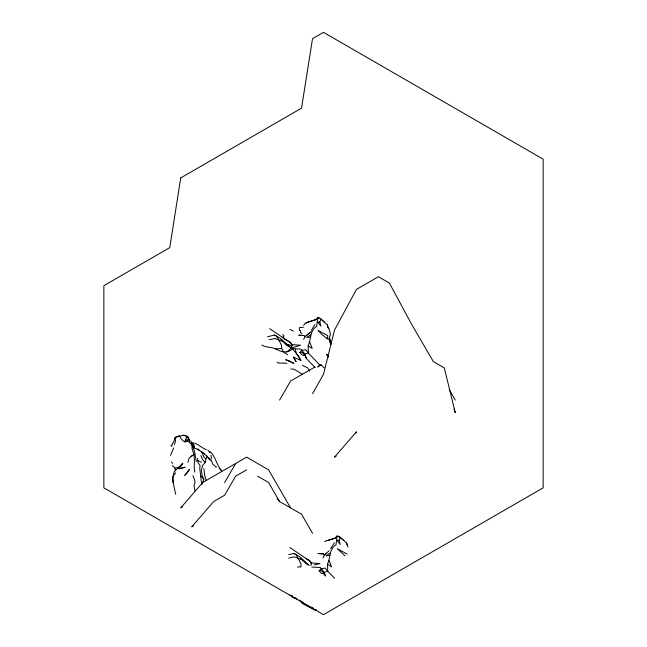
<?xml version="1.0" encoding="UTF-8"?>
<svg xmlns="http://www.w3.org/2000/svg" width="647" height="647" viewBox="0 0 647 647"><rect width="100%" height="100%" fill="white"/><g stroke="black" fill="none" stroke-linecap="round" stroke-linejoin="round"><path stroke-width="0.97" d="M299.415 327.544L299.383 330.366L300.661 330.868L300.451 332.485L301.947 333.561M175.749 494.292C174.003 486.787 171.851 479.281 174.124 471.792L182.753 463.284L181.807 464.627M329.865 341.883L330.14 339.869L329.202 337.322M170.84 445.371L171.94 446.284L172.134 444.182L173.841 441.602L175.135 437.461L179.405 436.151L182.139 439.984L184.888 441.982L186.829 436.466L184.387 435.285L182.357 435.302M194.787 472.1C193.534 466.285 195.095 460.171 193.865 454.323L192.005 448.355L192.07 445.144L189.522 442.322L187.137 441.06L184.888 441.982M197.537 458.448L197.966 462.799L200.004 465.169L199.786 468.598L201.735 484.684L203.886 479.281L202.285 476.16L201.33 470.442L202.584 465.387L205.253 462.411L206.757 455.941C202.584 452.415 198.047 448.775 192.628 447.619L192.07 445.144L194.569 447.457L192.628 447.619M216.478 466.835L216.147 467.207L212.685 464.109L211.302 460.033M324.244 367.917L321.163 364.916L319.61 364.884L308.409 353.011L308.142 345.822C311.288 339.165 309.565 330.835 316.715 326.314L317.653 317.685L319.553 317.992L327.309 324.737L328.676 328.611M334.661 578.24L327.762 571.374L327.495 564.192C330.641 557.536 328.927 549.206 336.076 544.677L337.006 536.048L338.907 536.355L346.671 543.1L348.037 546.974M310.908 565.502L311.425 563.003L308.748 560.051L306.08 558.644M331.094 344.285L329.234 339.271L330.407 334.022L329.218 329.283L327.544 326.864M327.22 338.721L327.883 335.777L317.92 330.31L321.899 334.491L327.22 338.721L329.234 339.271M311.207 563.877L311.425 563.003L319.958 563.561L314.426 564.936M174.415 444.756L175.474 441.1L175.135 437.461L178.968 435.803M187.921 462.298L189.159 458.06L193.865 454.323M319.836 322.149L317.531 321.81L320.847 326.048L319.836 322.149L320.815 318.971L317.653 317.685L315.979 319.723L305.279 323.047L303.71 325.425M339.198 540.52L336.893 540.18L340.201 544.418L339.198 540.52L340.168 537.333L337.006 536.048L335.332 538.094L324.64 541.41M329.566 341.697L330.14 339.869L330.374 343.905M173.639 447.975L170.468 455.488M303.678 339.424L305.036 336.731L309.687 332.461M323.031 557.787L324.398 555.102L329.04 550.832M312.517 393.748L323.5 374.241L334.483 330.164L356.448 289.403L378.406 276.722L389.389 283.062L411.355 323.823L433.32 361.56L444.303 367.9L455.286 412.77L453.992 409.041M224.663 482.516L235.645 463.495M279.569 400.089L290.552 381.075L315.049 366.93M355.446 433.522L356.448 431.792L334.483 457.154L336.173 456.184M311.256 330.447L314.984 324.422M330.617 548.81L334.337 542.793M178.895 468.727L185.066 467.255L178.895 468.727L182.753 463.284M175.604 472.852L173.194 475.949L172.498 477.963L172.935 482.686M189.522 442.322L189.425 439.426L187.913 437.922L188.56 437.129L184.387 435.285L179.405 436.151M319.61 364.884L317.717 367.075L321.163 364.916M219.438 468.557L221.646 470.798C216.64 465.33 215.961 457.453 210.655 452.172L209.507 452.116L207.865 450.118M315.057 367.553L306.314 358.422L305.19 355.785L302.117 355.049L299.779 352.453L301.85 350.391L305.805 349.744L308.409 353.011L304.794 353.958L300.904 349.145L292.452 348.701C287.891 354.071 280.766 351.709 275.485 348.895C271.174 346.695 265.99 347.754 261.906 345.069M325.304 575.911L324.551 574.148L321.478 573.412L319.133 570.816L321.211 568.753L325.166 568.106L327.762 571.374L324.155 572.32L320.265 567.508L311.814 567.071M286.791 352.008L291.376 347.965L300.604 345.199L292.072 344.641C290.147 340.807 285.254 340.532 282.723 337.297L283.993 335.987L282.804 334.499M306.33 323.29L307.632 322.222L317.766 318.858M311.191 331.741L305.036 336.731L304.106 335.51L298.736 335.154L302.052 335.502M326.703 553.225L324.398 555.102L323.46 553.872L318.089 553.525L323.46 553.872M180.65 465.808L178.604 467.344L175.086 468.153L172.393 465.614M187.137 441.06L189.425 439.426L185.131 440.292M310.609 334.847L306.767 337.532L310.73 336.998M329.97 553.217L326.12 555.894L330.083 555.369M182.422 506.9L180.739 507.879L202.697 482.516L246.628 457.154L268.594 469.835L290.552 507.879M246.628 469.835L235.645 476.176L224.663 495.198L213.68 501.538L191.714 526.901L193.404 525.922M191.148 456.313L193.768 454.946M335.332 538.094L326.994 540.585M267.607 336.747L274.506 335.025L280.426 338.413L291.376 347.965L292.072 344.641L291.376 347.965L286.71 345.409L280.944 339.44M288.691 554.681L293.859 553.395L299.779 556.776L308.166 564.435M269.346 339.748L275.145 338.494L283.111 341.648M288.699 558.11L294.506 556.865L302.472 560.011L306.071 563.772L309.177 565.478M316.569 609.83L314.887 610.137L302.529 603.619L301.009 601.451M299.779 352.453L302.133 352.275L305.19 355.785L304.794 353.958L306.314 358.422M319.133 570.816L321.494 570.638L324.551 574.148L324.155 572.32L325.368 575.895M275.485 348.895L281.671 348.45L283.532 351.968L287.591 354.742M297.491 567.071L301.033 566.812L300.887 563.61L296.269 554.794L293.859 553.395M300.232 327.487L303.516 327.253M286.936 363.299L278.542 363.016L277.102 362.207M209.507 452.116L210.655 452.172M290.746 368.96L294.045 369.243L302.311 374.217M313.116 608.01C308.118 606.538 303.556 603.198 299.351 600.036M286.621 344.293L291.846 345.514L290.907 342.999L269.637 328.676M296.318 598.386L292.962 597.327L289.929 594.933M297.353 599.001L292.962 597.327L291.934 595.264M206.231 449.608C200.958 447.87 197.456 442.572 191.496 442.799L191.771 443.357L190.768 440.785M293.39 357.104L296.035 361.633L293.39 357.104L300.847 360.428L298.882 356.457L292.452 348.701M302.375 365.458L307.665 367.82L309.638 371.16M197.707 460.518L201.468 462.298M290.01 329.372L293.334 331.102M289.832 547.508L310.261 561.37L310.892 563.044M347.237 554.147L337.273 548.68L345.053 555.878M257.611 476.176L268.594 482.516L279.569 501.538L301.534 514.219L312.517 533.241M274.506 335.025L276.908 336.432L281.526 345.247L281.671 348.45M211.213 460.599L209.515 459.572L206.757 455.941M191.229 442.621L192.79 443.599M308.142 345.822L312.218 348.482L309.711 342.077M327.495 564.192L331.579 566.845L329.072 560.439M204.484 453.83L201.419 451.832L202.446 452.763M208.091 457.461L210.194 459.152M320.815 318.971L324.519 322.069M340.168 537.333L343.872 540.431M197.828 448.881L199.688 450.619M300.297 557.811L302.472 560.011M205.253 462.411L202.56 459.677L200.91 455.52M301.365 601.419L302.731 602.834M205.803 458.941L203.813 456.871L201.807 452.237M171.471 462.095L172.62 463.325M200.602 475.755L203.886 479.281M328.401 356.06L326.719 354.192L328.28 357.419M276.989 498.554L279.569 501.538M186.829 436.466L187.913 437.922M300.847 360.428L296.237 353.189L295.291 348.782M449.293 389.72L455.286 400.089M192.887 475.763L194.521 479.484L195.03 482.751L194.019 485.679L194.949 490.879M206.207 480.357L204.759 475.61L203.926 468.654M193.404 448.047L194.876 452.997L196.292 461.618M210.971 455.27L211.529 458.618M327.309 324.737L327.463 326.153M346.671 543.1L346.824 544.523M175.086 468.153L175.208 470.369M180.739 177.909L169.757 247.647L103.86 285.691L103.86 487.846L323.5 614.65L543.14 487.846L543.14 159.154L323.5 32.35L312.517 38.691L301.534 108.162L180.739 177.909M189.312 469.455L187.347 472.771L184.735 475.432L189.312 469.455M289.662 361.204L285.748 359.708L294.005 363.46L289.662 361.204M193.841 445.031L191.172 443.316L194.569 447.457L193.841 445.031"/></g></svg>
